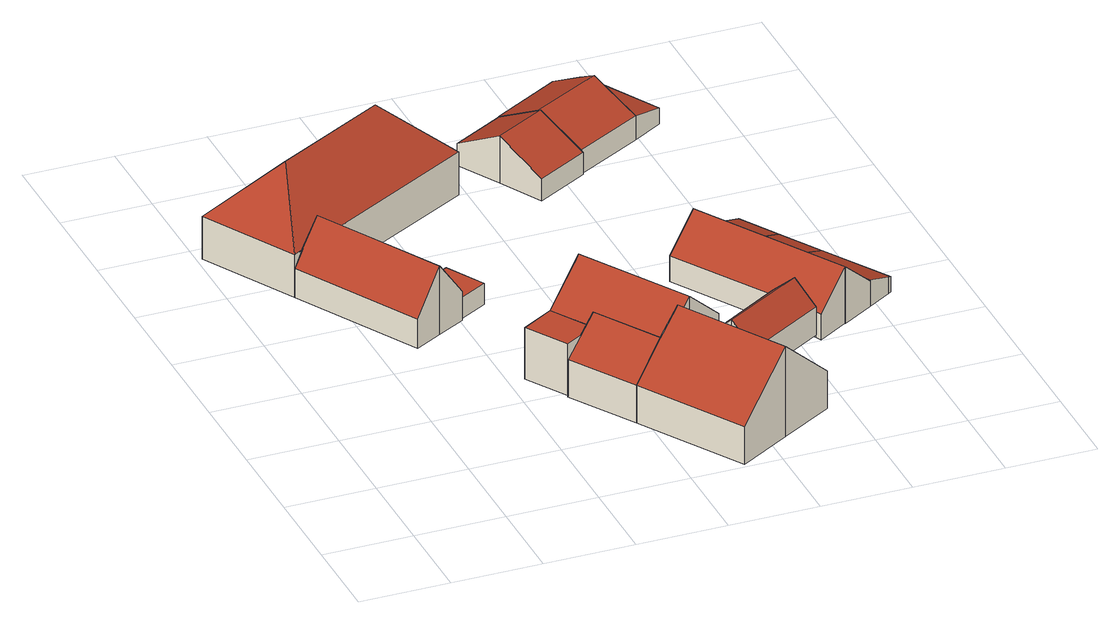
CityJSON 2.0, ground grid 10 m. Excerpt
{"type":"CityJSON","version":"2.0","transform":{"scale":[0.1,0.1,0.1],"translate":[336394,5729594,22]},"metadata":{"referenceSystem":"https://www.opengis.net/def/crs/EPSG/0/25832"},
"CityObjects":{
"building1":{"type":"Building","attributes":{"Gemeindeschluessel":"05170048","Geometrietyp2DReferenz":"3000","function":"31001_2720"},"address":[{"country":"Germany","locality":"Wesel","thoroughfareNumber":"24","thoroughfareName":"Zu den vier Winden"}],"children":["building1-1","building1-2"]},
"building1-1":{"type":"BuildingPart","attributes":{"roofType":"3200","measuredHeight":10.99},"parents":["building1"],"geometry":[{"type":"MultiSurface","lod":"2","boundaries":[[[0,1,2,3]],[[4,5,6,7]],[[8,9,5,4]],[[10,11,9,8]],[[3,2,11,10]],[[12,8,4,13]],[[4,7,13]],[[13,7,0,3,12]],[[3,10,8,12]],[[1,6,5,9,11,2]],[[0,14,15]],[[16,7,17]],[[18,16,17,6,19]],[[15,14,18,19,1]]],"semantics":{"surfaces":[{"type":"WallSurface"},{"type":"RoofSurface"},{"type":"GroundSurface"},{"type":"ClosureSurface"}],"values":[0,0,0,0,0,1,1,1,1,2,0,0,3,3]}}]},
"building1-2":{"type":"BuildingPart","attributes":{"roofType":"3100","measuredHeight":8.01},"parents":["building1"],"geometry":[{"type":"MultiSurface","lod":"2","boundaries":[[[20,21,1,15]],[[22,23,21,20]],[[24,25,23,22]],[[17,6,25,24]],[[17,24,22,26]],[[20,15,26,22]],[[19,1,21,23,25,6]],[[26,18,16]],[[17,16,18,19,6]],[[26,14,18]],[[18,14,15,1,19]]],"semantics":{"surfaces":[{"type":"WallSurface"},{"type":"RoofSurface"},{"type":"GroundSurface"},{"type":"ClosureSurface"}],"values":[0,0,0,0,1,1,2,0,3,0,3]}}]},
"building2":{"type":"Building","attributes":{"Geometrietyp2DReferenz":"3000","Gemeindeschluessel":"05170048","function":"51009_1610","roofType":"1000","measuredHeight":2.47},"geometry":[{"type":"Solid","lod":"2","boundaries":[[[[27,28,29,30]],[[31,32,28,27]],[[33,34,32,31]],[[30,29,34,33]],[[31,27,30,33]],[[28,32,34,29]]]],"semantics":{"surfaces":[{"type":"WallSurface"},{"type":"RoofSurface"},{"type":"GroundSurface"}],"values":[[0,0,0,0,1,2]]}}]},
"building3":{"type":"Building","attributes":{"Gemeindeschluessel":"05170048","Geometrietyp2DReferenz":"3000","function":"31001_2720"},"address":[{"country":"Germany","locality":"Wesel","thoroughfareNumber":"24","thoroughfareName":"Zu den vier Winden"}],"children":["building3-1","building3-2"]},
"building3-1":{"type":"BuildingPart","attributes":{"roofType":"3100","measuredHeight":10.33},"parents":["building3"],"geometry":[{"type":"Solid","lod":"2","boundaries":[[[[35,36,37,38]],[[39,40,36,35]],[[41,42,40,39]],[[43,44,42,41]],[[45,46,44,43]],[[47,48,46,45]],[[49,50,48,47]],[[51,52,53,54]],[[38,37,52,51]],[[51,54,49,47,45,38]],[[43,41,39,35,38,45]],[[36,40,42,44,46,48,50,53,52,37]],[[54,53,50,49]]]],"semantics":{"surfaces":[{"type":"WallSurface"},{"type":"RoofSurface"},{"type":"GroundSurface"},{"type":"ClosureSurface"}],"values":[[0,0,0,0,0,0,0,0,0,1,1,2,3]]}}]},
"building3-2":{"type":"BuildingPart","attributes":{"roofType":"1000","measuredHeight":6.05},"parents":["building3"],"geometry":[{"type":"Solid","lod":"2","boundaries":[[[[55,56,57,58]],[[54,53,56,55]],[[58,57,50,49]],[[54,55,58,49]],[[56,53,50,57]],[[49,50,53,54]]]],"semantics":{"surfaces":[{"type":"WallSurface"},{"type":"RoofSurface"},{"type":"GroundSurface"},{"type":"ClosureSurface"}],"values":[[0,0,0,1,2,3]]}}]},
"building4":{"type":"Building","attributes":{"name":"Klumps Hof","Gemeindeschluessel":"05170048","Geometrietyp2DReferenz":"3000","function":"31001_1010"},"address":[{"country":"Germany","locality":"Wesel","thoroughfareNumber":"24","thoroughfareName":"Zu den vier Winden"}],"children":["building4-1","building4-2"]},
"building4-1":{"type":"BuildingPart","attributes":{"roofType":"3100","measuredHeight":10.53},"parents":["building4"],"geometry":[{"type":"MultiSurface","lod":"2","boundaries":[[[59,60,61,62]],[[63,64,60,59]],[[65,66,64,63]],[[67,68,66,65]],[[69,70,68,67]],[[71,72,70,69]],[[73,74,72,71]],[[62,73,71,69,59]],[[67,65,63,59,69]],[[61,60,64,66,68,70,72,74]],[[62,75,73]],[[61,74,73,75]]],"semantics":{"surfaces":[{"type":"WallSurface"},{"type":"RoofSurface"},{"type":"GroundSurface"},{"type":"ClosureSurface"}],"values":[0,0,0,0,0,0,0,1,1,2,0,3]}}]},
"building4-2":{"type":"BuildingPart","attributes":{"roofType":"2100","measuredHeight":8.09},"parents":["building4"],"geometry":[{"type":"Solid","lod":"2","boundaries":[[[[76,77,78,79]],[[75,61,77,76]],[[79,78,74,73]],[[75,76,79,73]],[[77,61,74,78]],[[75,73,74,61]]]],"semantics":{"surfaces":[{"type":"WallSurface"},{"type":"RoofSurface"},{"type":"GroundSurface"},{"type":"ClosureSurface"}],"values":[[0,0,0,1,2,3]]}}]},
"building5":{"type":"Building","attributes":{"Geometrietyp2DReferenz":"3000","Gemeindeschluessel":"05170048","function":"31001_2720","roofType":"3100","measuredHeight":5.84},"address":[{"country":"Germany","locality":"Wesel","thoroughfareNumber":"24","thoroughfareName":"Zu den vier Winden"}],"geometry":[{"type":"Solid","lod":"2","boundaries":[[[[80,81,82,83]],[[84,44,81,80]],[[85,42,44,84]],[[86,87,42,85]],[[88,89,87,86]],[[90,91,89,88]],[[92,93,91,90]],[[83,82,93,92]],[[88,86,85,84,80,90]],[[83,92,90,80]],[[81,44,42,87,89,91,93,82]]]],"semantics":{"surfaces":[{"type":"WallSurface"},{"type":"RoofSurface"},{"type":"GroundSurface"}],"values":[[0,0,0,0,0,0,0,0,1,1,2]]}}]},
"building6":{"type":"Building","attributes":{"Geometrietyp2DReferenz":"3000","Gemeindeschluessel":"05170048","function":"31001_2720","roofType":"3100","measuredHeight":5.49},"address":[{"country":"Germany","locality":"Wesel","thoroughfareNumber":"24","thoroughfareName":"Zu den vier Winden"}],"geometry":[{"type":"Solid","lod":"2","boundaries":[[[[94,95,96,97]],[[98,99,95,94]],[[100,101,99,98]],[[102,103,101,100]],[[104,105,103,102]],[[106,107,105,104]],[[97,96,107,106]],[[98,94,97,100]],[[106,104,102,100,97]],[[95,99,101,103,105,107,96]]]],"semantics":{"surfaces":[{"type":"WallSurface"},{"type":"RoofSurface"},{"type":"GroundSurface"}],"values":[[0,0,0,0,0,0,0,1,1,2]]}}]},
"building7":{"type":"Building","attributes":{"Geometrietyp2DReferenz":"3000","Gemeindeschluessel":"05170048","function":"31001_2720","roofType":"3100","measuredHeight":6.5},"address":[{"country":"Germany","locality":"Wesel","thoroughfareNumber":"24","thoroughfareName":"Zu den vier Winden"}],"geometry":[{"type":"Solid","lod":"2","boundaries":[[[[108,109,110,111]],[[112,113,109,108]],[[114,115,113,112]],[[116,117,115,114]],[[118,119,117,116]],[[120,121,119,118]],[[122,123,121,120]],[[124,125,123,122]],[[126,127,125,124]],[[128,129,127,126]],[[111,110,129,128]],[[114,112,108,111,128,126,116]],[[124,122,120,118,116,126]],[[109,113,115,117,119,121,123,125,127,129,110]]]],"semantics":{"surfaces":[{"type":"WallSurface"},{"type":"RoofSurface"},{"type":"GroundSurface"}],"values":[[0,0,0,0,0,0,0,0,0,0,0,1,1,2]]}}]},
"building8":{"type":"Building","attributes":{"Geometrietyp2DReferenz":"3000","Gemeindeschluessel":"05170048","function":"31001_2720","roofType":"3100","measuredHeight":5.54},"address":[{"country":"Germany","locality":"Wesel","thoroughfareNumber":"24","thoroughfareName":"Zu den vier Winden"}],"geometry":[{"type":"Solid","lod":"2","boundaries":[[[[130,131,132,133]],[[134,135,131,130]],[[136,137,135,134]],[[138,139,137,136]],[[140,141,139,138]],[[142,143,141,140]],[[133,132,143,142]],[[138,136,134,130,140]],[[133,142,140,130]],[[131,135,137,139,141,143,132]]]],"semantics":{"surfaces":[{"type":"WallSurface"},{"type":"RoofSurface"},{"type":"GroundSurface"}],"values":[[0,0,0,0,0,0,0,1,1,2]]}}]},
"building9":{"type":"Building","attributes":{"Geometrietyp2DReferenz":"3000","Gemeindeschluessel":"05170048","function":"31001_2720","roofType":"2100","measuredHeight":2.98},"address":[{"country":"Germany","locality":"Wesel","thoroughfareNumber":"24","thoroughfareName":"Zu den vier Winden"}],"geometry":[{"type":"Solid","lod":"2","boundaries":[[[[144,145,146,147]],[[148,149,145,144]],[[150,151,149,148]],[[147,146,151,150]],[[148,144,147,150]],[[145,149,151,146]]]],"semantics":{"surfaces":[{"type":"WallSurface"},{"type":"RoofSurface"},{"type":"GroundSurface"}],"values":[[0,0,0,0,1,2]]}}]},
"building10":{"type":"Building","attributes":{"Geometrietyp2DReferenz":"3000","Gemeindeschluessel":"05170048","function":"31001_2723","roofType":"2100","measuredHeight":3.01},"address":[{"country":"Germany","locality":"Wesel","thoroughfareNumber":"24","thoroughfareName":"Zu den vier Winden"}],"geometry":[{"type":"Solid","lod":"2","boundaries":[[[[152,153,154,155]],[[144,145,153,152]],[[147,146,145,144]],[[155,154,146,147]],[[144,152,155,147]],[[153,145,146,154]]]],"semantics":{"surfaces":[{"type":"WallSurface"},{"type":"RoofSurface"},{"type":"GroundSurface"}],"values":[[0,0,0,0,1,2]]}}]},
"building11":{"type":"Building","attributes":{"Geometrietyp2DReferenz":"3000","Gemeindeschluessel":"05170048","function":"31001_2720","roofType":"2100","measuredHeight":3.14},"address":[{"country":"Germany","locality":"Wesel","thoroughfareNumber":"24","thoroughfareName":"Zu den vier Winden"}],"geometry":[{"type":"Solid","lod":"2","boundaries":[[[[152,123,125,156]],[[155,157,123,152]],[[158,159,157,155]],[[160,161,159,158]],[[156,125,161,160]],[[158,155,152,156,160]],[[123,157,159,161,125]]]],"semantics":{"surfaces":[{"type":"WallSurface"},{"type":"RoofSurface"},{"type":"GroundSurface"}],"values":[[0,0,0,0,0,1,2]]}}]},
"building12":{"type":"Building","attributes":{"Geometrietyp2DReferenz":"3000","Gemeindeschluessel":"05170048","function":"31001_2723","roofType":"2100","measuredHeight":2.86},"address":[{"country":"Germany","locality":"Wesel","thoroughfareNumber":"24","thoroughfareName":"Zu den vier Winden"}],"geometry":[{"type":"Solid","lod":"2","boundaries":[[[[142,143,162,163]],[[164,139,143,142]],[[165,166,139,164]],[[163,162,166,165]],[[164,142,163,165]],[[143,139,166,162]]]],"semantics":{"surfaces":[{"type":"WallSurface"},{"type":"RoofSurface"},{"type":"GroundSurface"}],"values":[[0,0,0,0,1,2]]}}]}
},
"vertices":[
[127,511,53],[127,511,3],[292,601,3],[292,601,53],[6,581,53],[6,581,3],[64,476,3],[64,476,53],[235,707,53],[235,707,3],[275,632,53],[275,632,3],[211,625,113],[87,557,113],[117,505,53],[127,511,37],[74,482,53],[64,476,37],[95,493,53],[95,493,3],
[203,372,37],[203,372,3],[172,355,83],[172,355,3],[141,338,37],[141,338,3],[95,493,83],
[234,389,30],[234,389,5],[210,432,5],[210,432,30],[203,372,30],[203,372,5],[180,415,30],[180,415,5],
[318,298,84],[318,298,7],[293,283,7],[293,283,110],[334,308,67],[334,308,7],[401,198,67],[401,198,7],[407,189,67],[407,189,7],[365,164,110],[365,164,7],[324,139,67],[324,139,7],[280,211,67],[280,211,7],[289,280,106],[289,280,7],[252,258,7],[252,258,67],
[216,236,67],[216,236,7],[244,190,7],[244,190,67],
[348,153,110],[348,153,5],[324,139,5],[324,139,86],[407,189,49],[407,189,5],[429,151,49],[429,151,5],[477,72,49],[477,72,5],[418,37,110],[418,37,5],[359,1,49],[359,1,5],[289,117,49],[289,117,5],[324,139,85],
[280,211,85],[280,211,5],[244,190,5],[244,190,49],
[415,175,65],[415,175,7],[429,151,7],[429,151,40],[407,189,50],[401,198,40],[458,233,40],[458,233,7],[491,253,40],[491,253,7],[505,229,65],[505,229,7],[519,206,40],[519,206,7],
[311,653,30],[311,653,4],[338,605,4],[338,605,59],[369,685,30],[369,685,4],[395,637,59],[395,637,4],[420,592,32],[420,592,4],[422,589,30],[422,589,4],[364,557,30],[364,557,4],
[519,206,34],[519,206,4],[522,200,4],[522,200,34],[491,253,34],[491,253,4],[424,363,34],[424,363,4],[458,384,70],[458,384,4],[493,405,34],[493,405,4],[519,362,34],[519,362,4],[547,317,34],[547,317,4],[592,242,34],[592,242,4],[557,221,70],[557,221,4],[556,221,69],[556,221,4],
[394,639,58],[394,639,3],[420,592,3],[420,592,31],[369,685,31],[369,685,3],[445,728,31],[445,728,3],[462,698,49],[462,698,3],[471,681,58],[471,681,3],[497,634,31],[497,634,3],
[519,362,35],[519,362,5],[549,380,5],[549,380,22],[493,405,35],[493,405,5],[523,423,22],[523,423,5],
[547,317,35],[547,317,5],[577,334,5],[577,334,22],
[592,242,35],[577,334,4],[622,261,22],[622,261,4],[619,259,23],[619,259,4],
[530,654,3],[530,654,22],[462,698,31],[495,717,22],[495,717,3]
]}
